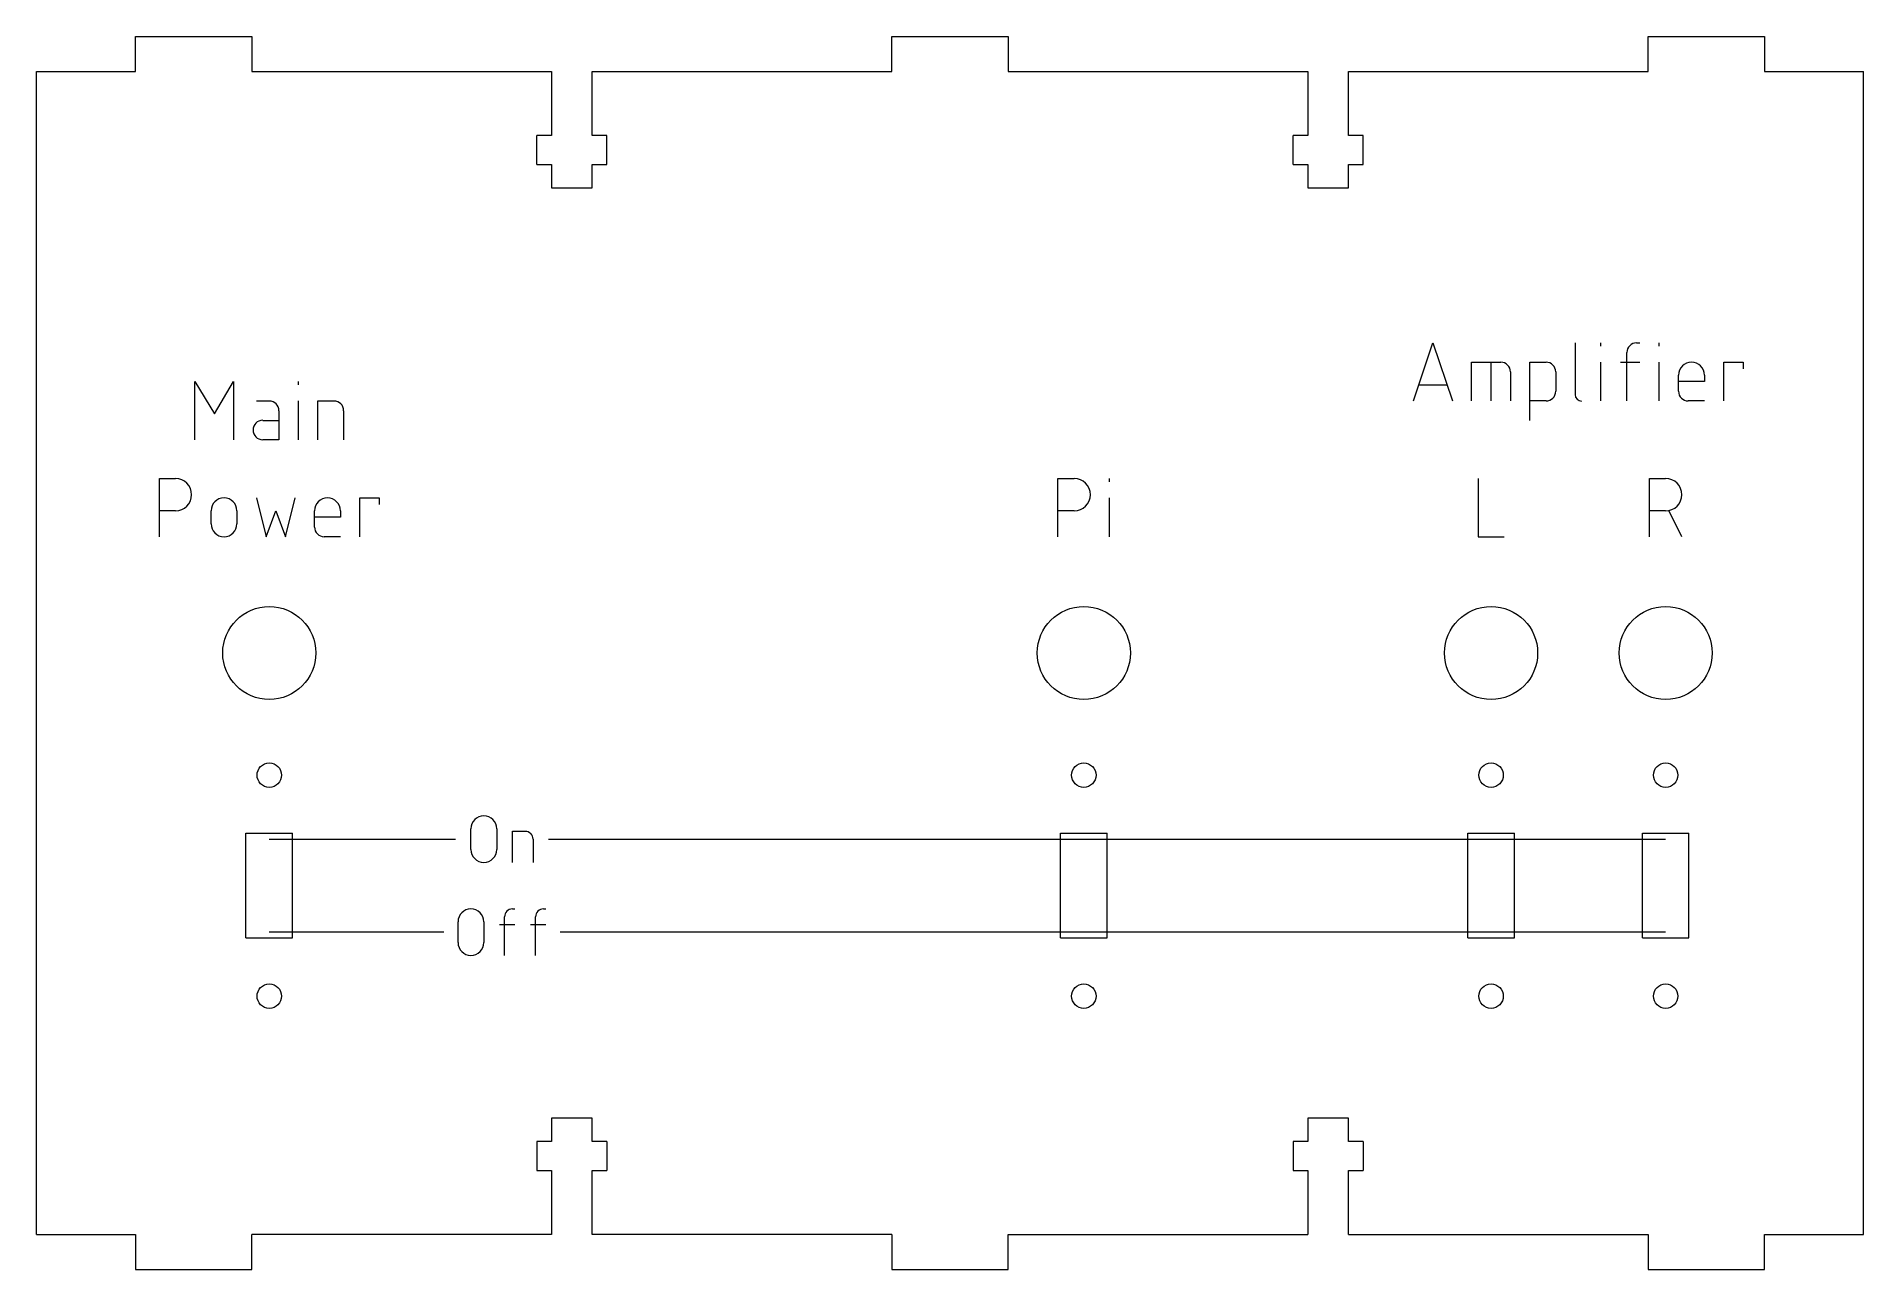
# Model space of a CAD drawing. Header units: millimetres. Extents: x 0 to 157, y 7 to 113.
import ezdxf

# ---------------------------------------------------------------- set-up
doc = ezdxf.new("R2010")
doc.units = ezdxf.units.MM
doc.layers.get('0').update_dxf_attribs({"linetype": 'CONTINUOUS', "lineweight": 0})
for name, color, linetype, lineweight in [('3x10_Male', 1, 'CONTINUOUS', 0), ('Cutouts', 1, 'CONTINUOUS', 0), ('M3_ScrewJoint', 1, 'CONTINUOUS', 0), ('Panel', 1, 'CONTINUOUS', 0), ('RapidDPDTSw_MountingHoles', 1, 'CONTINUOUS', 0), ('RapidDPDTSw_Switch', 1, 'CONTINUOUS', 0), ('Text', 7, 'CONTINUOUS', 0)]:
    doc.layers.add(name, color=color, linetype=linetype, lineweight=lineweight)

# ---------------------------------------------------------------- blocks, each defined once
blk = doc.blocks.new('RapidDPDTSwitch-0')
at = {"layer": 'RapidDPDTSw_MountingHoles'}
for centre in [(-9.5, 0), (9.5, 0)]:
    blk.add_circle(centre, 1.05, dxfattribs=at)
at = {"layer": 'RapidDPDTSw_Switch'}
for p, q in [((-4.5, 2), (4.5, 2)), ((-4.5, 2), (-4.5, -2)), ((4.5, 2), (4.5, -2)), ((-4.5, -2), (4.5, -2))]:
    blk.add_line(p, q, dxfattribs=at)
blk = doc.blocks.new('RapidDPDTSwitch-3')
at = {"layer": 'RapidDPDTSw_MountingHoles'}
for centre in [(-9.5, 0), (9.5, 0)]:
    blk.add_circle(centre, 1.05, dxfattribs=at)
at = {"layer": 'RapidDPDTSw_Switch'}
for p, q in [((-4.5, 2), (4.5, 2)), ((-4.5, 2), (-4.5, -2)), ((4.5, 2), (4.5, -2)), ((-4.5, -2), (4.5, -2))]:
    blk.add_line(p, q, dxfattribs=at)
blk = doc.blocks.new('RapidDPDTSwitch-4')
at = {"layer": 'RapidDPDTSw_MountingHoles'}
for centre in [(-9.5, 0), (9.5, 0)]:
    blk.add_circle(centre, 1.05, dxfattribs=at)
at = {"layer": 'RapidDPDTSw_Switch'}
for p, q in [((-4.5, 2), (4.5, 2)), ((-4.5, 2), (-4.5, -2)), ((4.5, 2), (4.5, -2)), ((-4.5, -2), (4.5, -2))]:
    blk.add_line(p, q, dxfattribs=at)
blk = doc.blocks.new('RapidDPDTSwitch-1')
at = {"layer": 'RapidDPDTSw_MountingHoles'}
for centre in [(-9.5, 0), (9.5, 0)]:
    blk.add_circle(centre, 1.05, dxfattribs=at)
at = {"layer": 'RapidDPDTSw_Switch'}
for p, q in [((-4.5, 2), (4.5, 2)), ((-4.5, 2), (-4.5, -2)), ((4.5, 2), (4.5, -2)), ((-4.5, -2), (4.5, -2))]:
    blk.add_line(p, q, dxfattribs=at)

msp = doc.modelspace()

# ---------------------------------------------------------------- linework, layer by layer
at = {"layer": '3x10_Male'}
for p, q in [((8.5, 110), (8.5, 113)), ((8.5, 113), (18.5, 113)), ((18.5, 113), (18.5, 110)), ((73.5, 110), (73.5, 113)), ((73.5, 113), (83.5, 113)), ((83.5, 113), (83.5, 110)), ((138.5, 110), (138.5, 113)), ((138.5, 113), (148.5, 113)), ((148.5, 113), (148.5, 110)), ((8.5, 10), (8.5, 7)), ((18.5, 7), (18.5, 10)), ((73.5, 10), (73.5, 7)), ((83.5, 7), (83.5, 10)), ((138.5, 10), (138.5, 7)), ((148.5, 7), (148.5, 10)), ((8.5, 7), (18.5, 7)), ((73.5, 7), (83.5, 7)), ((138.5, 7), (148.5, 7))]:
    msp.add_line(p, q, dxfattribs=at)
at = {"layer": 'Cutouts'}
for centre in [(20, 60), (90, 60), (125, 60), (140, 60)]:
    msp.add_circle(centre, 4, dxfattribs=at)
at = {"layer": 'M3_ScrewJoint'}
for p, q in [((44.25, 110), (44.25, 104.5)), ((47.75, 104.5), (47.75, 110)), ((109.25, 110), (109.25, 104.5)), ((112.75, 104.5), (112.75, 110)), ((43, 102), (43, 104.5)), ((44.25, 104.5), (43, 104.5)), ((49, 104.5), (47.75, 104.5)), ((49, 102), (49, 104.5)), ((108, 102), (108, 104.5)), ((109.25, 104.5), (108, 104.5)), ((114, 104.5), (112.75, 104.5)), ((114, 102), (114, 104.5)), ((43, 102), (44.25, 102)), ((44.25, 102), (44.25, 100)), ((47.75, 100), (47.75, 102)), ((47.75, 102), (49, 102)), ((108, 102), (109.25, 102)), ((109.25, 102), (109.25, 100)), ((112.75, 100), (112.75, 102)), ((112.75, 102), (114, 102)), ((44.25, 100), (47.75, 100)), ((109.25, 100), (112.75, 100)), ((47.75, 20), (44.25, 20)), ((44.25, 20), (44.25, 18)), ((47.75, 18), (47.75, 20)), ((112.75, 20), (109.25, 20)), ((109.25, 20), (109.25, 18)), ((112.75, 18), (112.75, 20)), ((43, 18), (43, 15.5)), ((44.25, 18), (43, 18)), ((49, 18), (47.75, 18)), ((49, 18), (49, 15.5)), ((108, 18), (108, 15.5)), ((109.25, 18), (108, 18)), ((114, 18), (112.75, 18)), ((114, 18), (114, 15.5)), ((43, 15.5), (44.25, 15.5)), ((44.25, 15.5), (44.25, 10)), ((47.75, 10), (47.75, 15.5)), ((47.75, 15.5), (49, 15.5)), ((108, 15.5), (109.25, 15.5)), ((109.25, 15.5), (109.25, 10)), ((112.75, 10), (112.75, 15.5)), ((112.75, 15.5), (114, 15.5))]:
    msp.add_line(p, q, dxfattribs=at)
at = {"layer": 'Panel'}
for p, q in [((0, 10), (0, 110)), ((0, 110), (8.5, 110)), ((18.5, 110), (44.25, 110)), ((47.75, 110), (73.5, 110)), ((83.5, 110), (109.25, 110)), ((112.75, 110), (138.5, 110)), ((148.5, 110), (157, 110)), ((157, 10), (157, 110)), ((0, 10), (8.5, 10)), ((44.25, 10), (18.5, 10)), ((73.5, 10), (47.75, 10)), ((83.5, 10), (109.25, 10)), ((112.75, 10), (138.5, 10)), ((148.5, 10), (157, 10))]:
    msp.add_line(p, q, dxfattribs=at)
at = {"layer": 'Text'}
for p, q in [((118.33, 81.67), (120, 86.67)), ((120, 86.67), (121.67, 81.67)), ((132.22, 86.67), (132.22, 82.22)), ((134.44, 86.39), (134.44, 86.67)), ((137.5, 86.67), (137.78, 86.67)), ((139.44, 86.39), (139.44, 86.67)), ((123.33, 81.67), (123.33, 85)), ((123.33, 85), (125.83, 85)), ((125, 81.67), (125, 85)), ((128.33, 80), (128.33, 85)), ((128.33, 85), (129.72, 85)), ((134.44, 81.67), (134.44, 85)), ((136.11, 85), (137.78, 85)), ((136.67, 81.67), (136.67, 85.83)), ((139.44, 81.67), (139.44, 85)), ((145, 81.67), (145, 85)), ((145, 85), (146.67, 85)), ((146.67, 85), (146.67, 84.44)), ((13.61, 78.33), (13.61, 83.33)), ((13.61, 83.33), (15.28, 80.56)), ((15.28, 80.56), (16.94, 83.33)), ((16.94, 83.33), (16.94, 78.33)), ((22.5, 83.06), (22.5, 83.33)), ((126.67, 84.17), (126.67, 81.67)), ((130.56, 84.17), (130.56, 82.5)), ((141.11, 82.5), (141.11, 83.89)), ((143.33, 83.33), (141.11, 83.33)), ((143.33, 83.89), (143.33, 83.33)), ((18.89, 81.67), (20, 81.67)), ((22.5, 78.33), (22.5, 81.67)), ((24.17, 78.33), (24.17, 81.67)), ((24.17, 81.67), (25.56, 81.67)), ((118.8, 83.06), (121.2, 83.06)), ((129.72, 81.67), (128.33, 81.67)), ((143.33, 81.67), (141.94, 81.67)), ((20.83, 80.83), (20.83, 78.33)), ((26.39, 80.83), (26.39, 78.33)), ((19.44, 80), (20.83, 80)), ((20.83, 78.33), (19.44, 78.33)), ((10.56, 70), (10.56, 75)), ((10.56, 75), (11.94, 75)), ((87.78, 70), (87.78, 75)), ((87.78, 75), (89.17, 75)), ((92.22, 74.72), (92.22, 75)), ((123.89, 75), (123.89, 70)), ((138.61, 70), (138.61, 75)), ((138.61, 75), (140, 75)), ((11.94, 72.22), (10.56, 72.22)), ((15, 71.11), (15, 72.22)), ((17.22, 72.22), (17.22, 71.11)), ((18.89, 73.33), (19.72, 70)), ((19.72, 70), (20.56, 72.22)), ((20.56, 72.22), (21.39, 70)), ((21.39, 70), (22.22, 73.33)), ((23.89, 70.83), (23.89, 72.22)), ((26.11, 72.22), (26.11, 71.67)), ((27.78, 70), (27.78, 73.33)), ((27.78, 73.33), (29.44, 73.33)), ((29.44, 73.33), (29.44, 72.78)), ((89.17, 72.22), (87.78, 72.22)), ((92.22, 70), (92.22, 73.33)), ((140, 72.22), (138.61, 72.22)), ((141.39, 70), (140.27, 72.25)), ((26.11, 71.67), (23.89, 71.67)), ((26.11, 70), (24.72, 70)), ((123.89, 70), (126.11, 70)), ((20, 44), (36, 44)), ((37.33, 43.11), (37.33, 44.89)), ((39.56, 44.89), (39.56, 43.11)), ((40.89, 42), (40.89, 44.67)), ((40.89, 44.67), (42, 44.67)), ((42.67, 44), (42.67, 42)), ((44, 44), (140, 44)), ((40.89, 38), (41.11, 38)), ((43.56, 38), (43.78, 38)), ((36.22, 35.11), (36.22, 36.89)), ((38.44, 36.89), (38.44, 35.11)), ((39.78, 36.67), (41.11, 36.67)), ((40.22, 34), (40.22, 37.33)), ((42.44, 36.67), (43.78, 36.67)), ((42.89, 34), (42.89, 37.33)), ((35, 36), (20, 36)), ((140, 36), (45, 36))]:
    msp.add_line(p, q, dxfattribs=at)
for centre, radius, start, end in [((137.5, 85.83), 0.833, 90, 180), ((125.83, 84.17), 0.833, 360, 90), ((129.72, 84.17), 0.833, 0.0013, 89.9987), ((142.22, 83.89), 1.11, 0, 180), ((20, 80.83), 0.833, 360, 90), ((25.56, 80.83), 0.833, 360, 90), ((129.72, 82.5), 0.833, 270.0013, 359.9987), ((132.78, 82.22), 0.556, 180, 270), ((141.94, 82.5), 0.833, 180, 270), ((19.44, 79.17), 0.833, 90, 270), ((11.94, 73.61), 1.39, 270, 90), ((89.17, 73.61), 1.39, 270, 90), ((140, 73.61), 1.39, 270, 90), ((16.11, 72.22), 1.11, 0, 180), ((25, 72.22), 1.11, 0, 180), ((16.11, 71.11), 1.11, 180, 0), ((24.72, 70.83), 0.833, 180, 270), ((38.44, 44.89), 1.11, 0, 180), ((42, 44), 0.667, 360, 90), ((38.44, 43.11), 1.11, 180, 0), ((37.33, 36.89), 1.11, 0, 180), ((40.89, 37.33), 0.667, 90, 180), ((43.56, 37.33), 0.667, 90, 180), ((37.33, 35.11), 1.11, 180, 0)]:
    msp.add_arc(centre, radius, start, end, dxfattribs=at)

# ---------------------------------------------------------------- block references
at = {"rotation": 90}
for name, p in [('RapidDPDTSwitch-0', (20, 40)), ('RapidDPDTSwitch-1', (90, 40)), ('RapidDPDTSwitch-4', (125, 40)), ('RapidDPDTSwitch-3', (140, 40))]:
    msp.add_blockref(name, p, dxfattribs=at)

doc.saveas('drawing.dxf')
